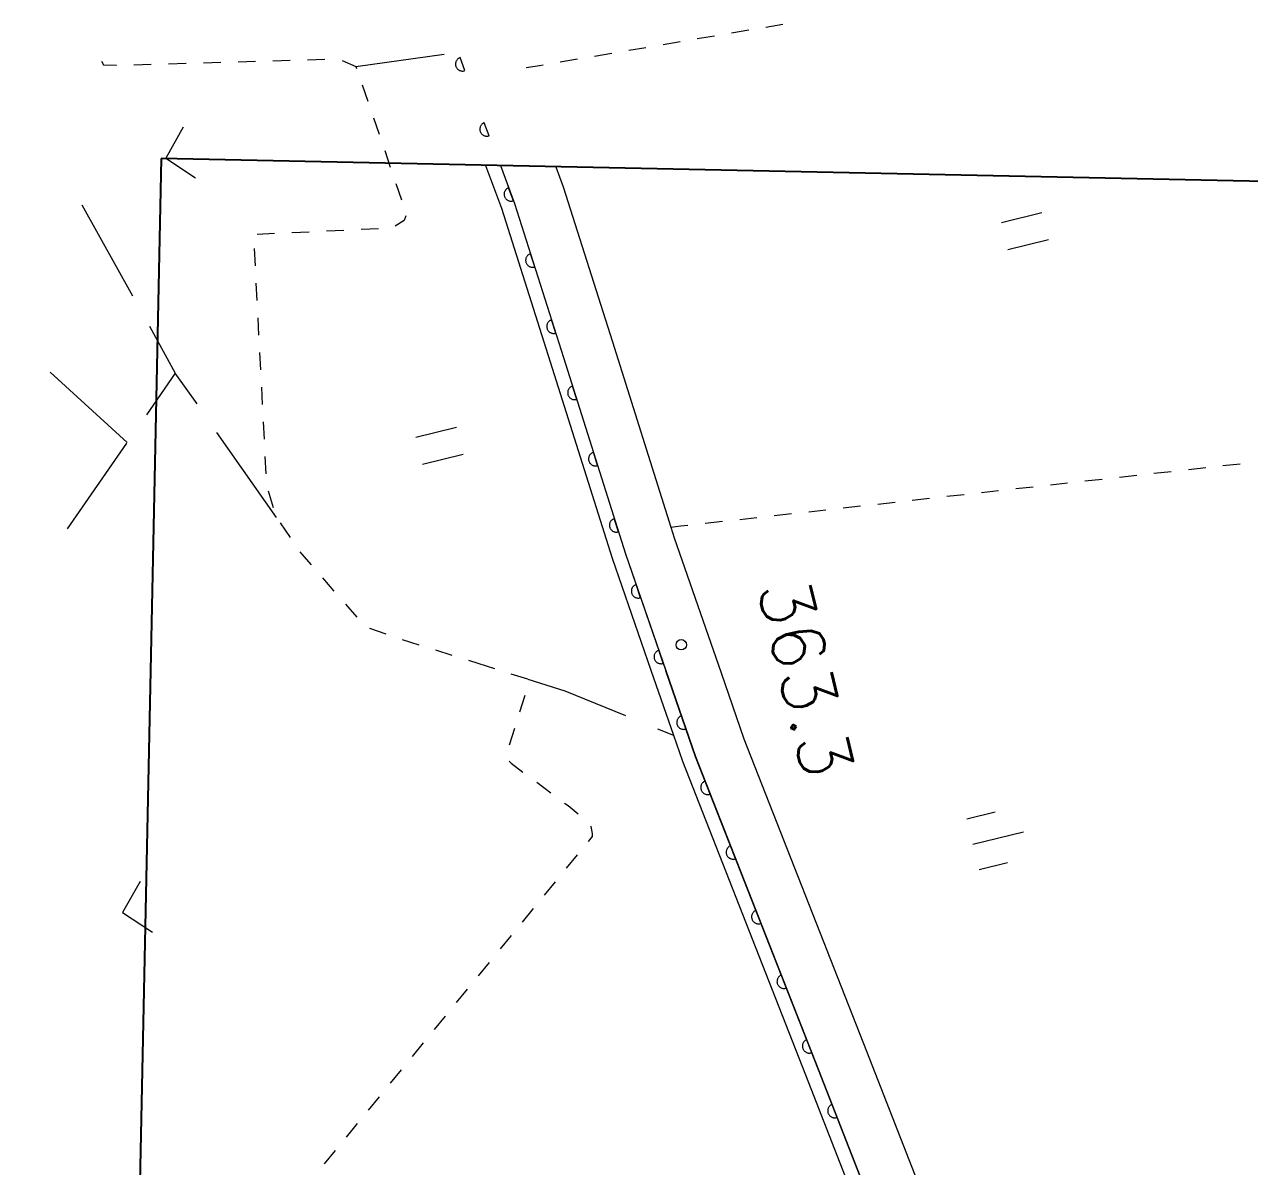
# Model space of a CAD drawing. Header units: millimetres. Extents: x 432273 to 1139245, y 170116 to 705940.
# Drawn here: x 445442 to 533610, y 608211 to 690412 of the extents above; entities that cross this region are included whole.
import ezdxf

# ---------------------------------------------------------------- set-up
doc = ezdxf.new("R2010")
doc.units = ezdxf.units.MM
doc.header["$LTSCALE"] = 100
doc.linetypes.add('56301', pattern=[0.5, 0.25, -0.25])
doc.layers.get('Defpoints').update_dxf_attribs({"color": 153})
doc.layers.add('D-BGD', color=7, linetype='Continuous', lineweight=13)
doc.styles.add('BIGFONT', font='txt', dxfattribs={"height": 0.2, "bigfont": 'BIGFONT'})

# ---------------------------------------------------------------- blocks, each defined once
blk = doc.blocks.new('21311212131313131')
at = {"layer": 'D-BGD', "linetype": 'Continuous'}
for p, q in [((2379158.4003, -1464916.2349, 362717.9804), (2378994.2101, -1463677.1923, 362702.9804)), ((2379486.7809, -1467394.3199, 362745.9804), (2379322.5906, -1466155.2774, 362731.9804)), ((2379814.6812, -1469873.2821, 362773.9804), (2379650.4909, -1468634.2396, 362759.9804)), ((2380143.0617, -1472351.3672, 362801.9804), (2379978.8715, -1471112.3247, 362787.9804)), ((2380471.4422, -1474829.4523, 362829.9804), (2380307.252, -1473590.4097, 362815.9804)), ((2380798.9456, -1477307.0571, 362857.9804), (2380634.7553, -1476068.0146, 362843.9804)), ((2361985.9463, -1481224.3981), (2361217.6641, -1478325.3684)), ((2363919.5377, -1480711.9453), (2363151.2555, -1477812.9155)), ((2381126.8459, -1479786.0194, 362886.9804), (2380963.1359, -1478546.0997, 362871.9804)), ((2406775.0007, -1482342.0293), (2405813.5722, -1478717.0832)), ((2408588.3509, -1481861.7952), (2408049.9476, -1479831.9148)), ((2381455.2264, -1482264.1044, 362914.9804), (2381291.0362, -1481025.0619, 362900.9804)), ((2404963.0079, -1482821.8663), (2404425.4817, -1480792.4661)), ((2381783.607, -1484742.1895, 362942.9804), (2381619.4167, -1483503.1469, 362928.9804)), ((2382111.9875, -1487220.2745, 362970.9804), (2381947.7972, -1485981.232, 362956.9804)), ((2382440.368, -1489698.3596, 362998.9804), (2382276.1777, -1488459.3171, 362984.9804)), ((2382768.2683, -1492177.3218, 363026.9804), (2382604.0781, -1490938.2793, 363012.9804)), ((2383095.7717, -1494654.9267, 363055.9804), (2382932.4586, -1493416.3643, 363041.9804)), ((2383424.1522, -1497133.0117, 363083.9804), (2383259.962, -1495893.9692, 363069.9804)), ((2348075.0804, -1497243.2064, 362893.9804), (2348309.5202, -1498470.5445, 362908.9804)), ((2383752.5327, -1499611.0968, 363111.9804), (2383588.3425, -1498372.0543, 363097.9804)), ((2348543.4799, -1499698.7598, 362922.9804), (2348777.9198, -1500926.0979, 362937.9804)), ((2384080.4331, -1502090.059, 363139.9804), (2383916.723, -1500850.1393, 363125.9804)), ((2349011.8794, -1502154.3131, 362951.9804), (2349246.3193, -1503381.6512, 362966.9804)), ((2398943.7245, -1505210.6102, 363164.9804), (2399390.0256, -1504053.8249, 363189.9804)), ((2349480.2789, -1504609.8665, 362980.9804), (2349714.2386, -1505838.0817, 362995.9804)), ((2349948.6785, -1507065.4198, 363009.9804), (2350182.6381, -1508293.6351, 363023.9804)), ((2350416.2008, -1509520.493, 363038.9804), (2350650.1605, -1510748.7082, 363052.9804)), ((2408138.4169, -1510801.6065, 363147.9804), (2409122.0002, -1511572.6244, 363145.9804)), ((2350884.6003, -1511976.0463, 363067.9804), (2351118.56, -1513204.2616, 363081.9804)), ((2402980.0726, -1513822.7131, 363033.9804), (2403704.9338, -1512804.7415, 363040.9804)), ((2410105.5835, -1512343.6424, 363144.9804), (2411088.6866, -1513115.5376, 363142.9804)), ((2395200.9076, -1515837.7391, 363102.9804), (2395552.1422, -1514638.0312, 363099.9804)), ((2412072.2699, -1513886.5556, 363141.9804), (2413055.373, -1514658.4507, 363139.9804)), ((2396751.8874, -1514808.0201, 363068.9804), (2397951.5121, -1515161.4892, 363065.9804)), ((2399150.2597, -1515514.4781, 363063.9804), (2400349.0072, -1515867.467, 363060.9804)), ((2414039.8334, -1515429.9489, 363137.9804), (2415022.9365, -1516201.8441, 363136.9804)), ((2394498.4385, -1518237.155, 363109.9804), (2394849.6731, -1517037.4471, 363106.9804)), ((2416006.5198, -1516972.8621, 363134.9804), (2416989.6229, -1517744.7572, 363133.9804)), ((2394301.312, -1518915.8671, 363111.9804), (2394498.4385, -1518237.155, 363109.9804)), ((2417973.2062, -1518515.7752, 363131.9804), (2418956.3093, -1519287.6704, 363130.9804)), ((2380250.0243, -1522519.1682), (2379481.742, -1519620.1385)), ((2378316.4329, -1523031.621), (2377548.1507, -1520132.5913)), ((2393601.9546, -1521315.8463, 363120.9804), (2393950.9546, -1520116.0552, 363115.9804)), ((2419940.7698, -1520059.1686, 363128.9804), (2420923.8729, -1520831.0637, 363127.9804)), ((2351726.1062, -1527917.2988, 362749.9804), (2350727.0008, -1521578.9564, 363099.9804)), ((2421907.4562, -1521602.0817, 363125.9804), (2422890.5593, -1522373.9769, 363123.9804)), ((2392903.4743, -1523716.3058, 363128.9804), (2393252.4743, -1522516.5147, 363124.9804)), ((2423874.1425, -1523144.9949, 363122.9804), (2424857.2456, -1523916.89, 363120.9804)), ((2360094.0315, -1524849.6958, 362622.9804), (2361267.3174, -1524420.3602, 362604.9804)), ((2357746.4993, -1525710.1213, 362658.9804), (2358920.2654, -1525279.9086, 362640.9804)), ((2392144.0727, -1526082.2747, 362867.9804), (2392528.1593, -1524901.6912, 363017.9804)), ((2425841.7061, -1524688.3882, 363119.9804), (2426824.8092, -1525460.2833, 363117.9804)), ((2355399.8443, -1526571.0271, 362693.9804), (2356573.6104, -1526140.8143, 362675.9804)), ((2363384.0819, -1526043.1516, 362553.9804), (2363467.4134, -1527290.3708, 362572.9804)), ((2353052.7924, -1527430.5754, 362729.9804), (2354226.0783, -1527001.2398, 362711.9804)), ((2390437.3663, -1527856.691, 362820.9804), (2391358.5332, -1527011.1668, 362825.9804)), ((2427808.3925, -1526231.3013, 363116.9804), (2428791.4956, -1527003.1965, 363114.9804)), ((2429775.0789, -1527774.2145, 363112.9804), (2430758.182, -1528546.1096, 363111.9804)), ((2363551.2251, -1528536.7128, 362591.9804), (2363635.4337, -1529784.4122, 362610.9804)), ((2388595.5126, -1529546.8624, 362809.9804), (2389516.6796, -1528701.3382, 362814.9804)), ((2351320.7898, -1531398.258, 362814.9804), (2351258.5294, -1530150.0335, 362800.9804)), ((2363718.7652, -1531031.6314, 362629.9804), (2363802.5769, -1532277.9734, 362648.9804)), ((2384702.1431, -1532668.7835, 362842.9804), (2385720.4131, -1531943.6793, 362822.9804)), ((2351446.1878, -1533895.1873, 362842.9804), (2351383.9274, -1532646.9627, 362828.9804)), ((2384315.5283, -1532943.9326, 362849.9804), (2378275.8769, -1537362.502, 363344.9804)), ((2382410.3783, -1533593.9393, 362630.9804), (2383586.1742, -1533193.3387, 362765.9804)), ((2363885.9084, -1533525.1926, 362666.9804), (2363970.5972, -1534772.0148, 362685.9804)), ((2377444.2188, -1534050.2853, 362615.9804), (2378691.2907, -1533958.8929, 362608.9804)), ((2379937.8824, -1533868.3776, 362601.9804), (2381184.4741, -1533777.8624, 362594.9804)), ((2364977.8218, -1534956.3148, 362684.9804), (2366224.4135, -1534865.7995, 362677.9804)), ((2367471.0052, -1534775.2843, 362670.9804), (2368717.5969, -1534684.7691, 362663.9804)), ((2369964.1885, -1534594.2538, 362656.9804), (2371211.2604, -1534502.8614, 362649.9804)), ((2372457.8521, -1534412.3462, 362642.9804), (2373704.4438, -1534321.831, 362635.9804)), ((2374951.0355, -1534231.3157, 362628.9804), (2376197.6272, -1534140.8005, 362621.9804)), ((2351570.7087, -1536391.6363, 362870.9804), (2351508.4483, -1535143.4118, 362856.9804)), ((2351696.1067, -1538888.5656, 362898.9804), (2351633.8463, -1537640.341, 362884.9804)), ((2376262.2073, -1538835.4908, 363509.9804), (2374065.4104, -1540443.0768, 363689.9803)), ((2351821.5047, -1541385.4948, 362926.9804), (2351758.3671, -1540136.7901, 362912.9804)), ((2351946.0256, -1543881.9439, 362955.9804), (2351883.7652, -1542633.7193, 362941.9804)), ((2362104.2758, -1547417.1006, 363667.9803), (2368583.2541, -1543639.1886, 363679.9803)), ((2379140.0923, -1543813.9669, 363679.9803), (2374193.5567, -1549451.1296, 363731.9803)), ((2379192.0755, -1543848.1246, 363679.9803), (2385436.0363, -1548002.7663, 363662.9803))]:
    blk.add_line(p, q, dxfattribs=at)
for points, elevation in [([(2426637.4853, -1491701.5231), (2425714.3115, -1492084.2332), (2425732.5273, -1492123.8461), (2425754.4181, -1492160.9108), (2425779.0236, -1492197.1816), (2425807.3043, -1492230.9041), (2425837.5057, -1492261.1179), (2425870.9019, -1492289.6606), (2425907.0962, -1492315.1749), (2425944.8142, -1492335.8232), (2425984.3698, -1492355.1973), (2426025.4491, -1492369.7054), (2426067.9691, -1492381.582), (2426110.6555, -1492388.9896), (2426154.3855, -1492392.4083), (2426197.8017, -1492392.2352), (2426240.9042, -1492388.4702), (2426283.6929, -1492381.1133), (2426325.2908, -1492369.6843), (2426367.452, -1492355.1437), (2426407.5451, -1492336.0508), (2426444.6098, -1492314.16), (2426479.5232, -1492289.9514), (2426513.2457, -1492261.6708), (2426543.9397, -1492230.5922), (2426572.4825, -1492197.1959), (2426597.5165, -1492161.8789), (2426619.5221, -1492123.7639), (2426638.4161, -1492085.0855), (2426652.5272, -1492042.6487), (2426663.9236, -1492001.006), (2426671.3312, -1491958.3196), (2426674.75, -1491914.5896), (2426675.9342, -1491870.7764), (2426671.292, -1491827.1937), (2426663.4549, -1491785.2821), (2426652.5062, -1491742.8071), (2426637.4853, -1491701.5231)], 363078.9804), ([(2422020.1758, -1493617.7051), (2421096.9188, -1494002.6498), (2421116.0117, -1494042.7429), (2421137.9025, -1494079.8076), (2421162.508, -1494116.0784), (2421190.7886, -1494149.8009), (2421222.3474, -1494179.6177), (2421254.8665, -1494207.6803), (2421291.0608, -1494233.1945), (2421328.7788, -1494253.8428), (2421368.3344, -1494273.2169), (2421409.4137, -1494287.725), (2421451.9337, -1494299.6016), (2421495.1002, -1494306.132), (2421538.8302, -1494309.5508), (2421581.7663, -1494310.2548), (2421625.349, -1494305.6126), (2421668.1377, -1494298.2557), (2421709.7355, -1494286.8268), (2421751.0196, -1494271.806), (2421791.1128, -1494252.7131), (2421828.1774, -1494230.8223), (2421863.0908, -1494206.6137), (2421897.6905, -1494178.8133), (2421927.5074, -1494147.2545), (2421956.0501, -1494113.8582), (2421981.0841, -1494078.5411), (2422002.2126, -1494039.946), (2422021.5867, -1494000.3904), (2422036.0948, -1493959.311), (2422047.4912, -1493917.6682), (2422054.0217, -1493874.5017), (2422057.4404, -1493830.7717), (2422058.6246, -1493786.9585), (2422053.9824, -1493743.3758), (2422046.1454, -1493701.4642), (2422035.1966, -1493658.9892), (2422020.1758, -1493617.7051)], 363040.9804), ([(2417405.645, -1495543.3887), (2416483.2652, -1495928.8135), (2416501.4809, -1495968.4265), (2416524.2489, -1496005.9714), (2416548.4574, -1496040.8848), (2416576.7381, -1496074.6073), (2416607.8166, -1496105.3013), (2416641.2129, -1496133.844), (2416676.53, -1496158.8781), (2416714.248, -1496179.5263), (2416753.8036, -1496198.9005), (2416795.7601, -1496213.8888), (2416837.4029, -1496225.2852), (2416880.5695, -1496231.8156), (2416924.2995, -1496235.2343), (2416967.2355, -1496235.9384), (2417011.6954, -1496231.7764), (2417053.6069, -1496223.9393), (2417095.2048, -1496212.5104), (2417136.4888, -1496197.4895), (2417176.582, -1496178.3966), (2417214.5239, -1496156.986), (2417249.4372, -1496132.7774), (2417283.1597, -1496104.4968), (2417313.8538, -1496073.4183), (2417341.5193, -1496039.5418), (2417366.5534, -1496004.2247), (2417388.559, -1495966.1097), (2417407.9331, -1495926.5541), (2417421.5641, -1495884.9946), (2417432.9605, -1495843.3518), (2417440.3681, -1495800.6654), (2417443.7868, -1495756.9354), (2417444.0939, -1495712.642), (2417439.4517, -1495669.0593), (2417431.6146, -1495627.1478), (2417420.6659, -1495584.6728), (2417405.645, -1495543.3887)], 363071.9804), ([(2412791.9914, -1497469.5525), (2411868.7344, -1497854.4971), (2411887.8273, -1497894.5902), (2411909.7181, -1497931.6549), (2411933.9267, -1497966.5683), (2411962.2073, -1498000.2908), (2411993.2859, -1498030.9848), (2412026.6822, -1498059.5276), (2412061.9992, -1498084.5616), (2412100.5944, -1498105.6901), (2412140.15, -1498125.0642), (2412181.7096, -1498138.6952), (2412222.8721, -1498150.9687), (2412266.0387, -1498157.4992), (2412309.7687, -1498160.9179), (2412353.5819, -1498162.1021), (2412397.1646, -1498157.4599), (2412439.0762, -1498149.6229), (2412481.5512, -1498138.6741), (2412522.8352, -1498123.6533), (2412562.9284, -1498104.5604), (2412599.9931, -1498082.6696), (2412635.3867, -1498057.5838), (2412669.1092, -1498029.3032), (2412699.323, -1497999.1018), (2412727.8657, -1497965.7055), (2412753.38, -1497929.5113), (2412774.0282, -1497891.7933), (2412793.4024, -1497852.2377), (2412807.0333, -1497810.6781), (2412819.3069, -1497769.5155), (2412826.3175, -1497725.4718), (2412829.7362, -1497681.7418), (2412829.5631, -1497638.3256), (2412825.7981, -1497595.2231), (2412817.961, -1497553.3115), (2412807.0123, -1497510.8365), (2412791.9914, -1497469.5525)], 363102.9804), ([(2408177.4607, -1499395.236), (2407254.2037, -1499780.1807), (2407273.2965, -1499820.2738), (2407295.1874, -1499857.3385), (2407320.2731, -1499892.7321), (2407348.5537, -1499926.4546), (2407379.6323, -1499957.1486), (2407412.1514, -1499985.2111), (2407448.3456, -1500010.7254), (2407486.0637, -1500031.3737), (2407525.6192, -1500050.7478), (2407567.1788, -1500064.3787), (2407609.2186, -1500077.1325), (2407652.3851, -1500083.6629), (2407696.1151, -1500087.0817), (2407739.5314, -1500086.9085), (2407782.6338, -1500083.1435), (2407825.4226, -1500075.7866), (2407867.0204, -1500064.3577), (2407908.3045, -1500049.3368), (2407948.3976, -1500030.244), (2407985.4623, -1500008.3531), (2408020.8559, -1499983.2674), (2408055.4556, -1499955.467), (2408085.2724, -1499923.9082), (2408113.335, -1499891.3891), (2408138.8492, -1499855.1949), (2408159.4975, -1499817.4768), (2408178.8716, -1499777.9213), (2408193.3797, -1499736.8419), (2408205.2563, -1499694.3219), (2408211.7867, -1499651.1554), (2408215.2055, -1499607.4254), (2408215.9095, -1499564.4893), (2408211.2673, -1499520.9067), (2408203.9104, -1499478.1179), (2408192.4815, -1499436.5201), (2408177.4607, -1499395.236)], 363133.9804), ([(2403562.9299, -1501320.9196), (2402640.5501, -1501706.3444), (2402658.7658, -1501745.9574), (2402681.5338, -1501783.5023), (2402705.7423, -1501818.4157), (2402734.023, -1501852.1381), (2402765.1015, -1501882.8322), (2402798.4978, -1501911.3749), (2402833.8149, -1501936.409), (2402872.4101, -1501957.5374), (2402911.0885, -1501976.4313), (2402953.5252, -1501990.5425), (2402995.168, -1502001.9389), (2403037.8544, -1502009.3465), (2403081.5844, -1502012.7652), (2403125.0006, -1502012.5921), (2403168.9803, -1502009.3073), (2403211.372, -1502000.593), (2403252.4897, -1501990.0412), (2403294.6509, -1501975.5006), (2403333.8669, -1501955.9275), (2403371.8087, -1501934.5169), (2403407.2023, -1501909.4312), (2403440.9248, -1501881.1505), (2403471.6188, -1501850.072), (2403499.2844, -1501816.1955), (2403524.3185, -1501780.8784), (2403545.8439, -1501743.6406), (2403565.218, -1501704.085), (2403578.8489, -1501662.5255), (2403590.7256, -1501620.0055), (2403598.1332, -1501577.3191), (2403601.5519, -1501533.5891), (2403601.3788, -1501490.1729), (2403596.7366, -1501446.5902), (2403589.3797, -1501403.8015), (2403577.9507, -1501362.2037), (2403562.9299, -1501320.9196)], 363164.9804), ([(2398917.0002, -1503164.432), (2397979.0361, -1503511.6844), (2397995.8944, -1503551.6943), (2398016.8249, -1503590.5134), (2398039.1959, -1503626.7009), (2398066.1192, -1503660.8204), (2398096.2373, -1503693.2687), (2398128.2763, -1503722.2084), (2398162.633, -1503748.9968), (2398200.2678, -1503771.8796), (2398238.8629, -1503793.008), (2398279.4621, -1503808.3933), (2398321.0217, -1503822.0242), (2398363.2279, -1503830.309), (2398406.8747, -1503835.9622), (2398450.2077, -1503838.0236), (2398494.5843, -1503836.0962), (2398536.8928, -1503829.6164), (2398579.2846, -1503820.9022), (2398620.9656, -1503807.2387), (2398662.3329, -1503789.9834), (2398699.7946, -1503769.4499), (2398736.4623, -1503746.2017), (2398771.4589, -1503719.7587), (2398802.5499, -1503690.0374), (2398832.847, -1503657.6015), (2398859.6354, -1503623.2449), (2398882.038, -1503586.4872), (2398902.2893, -1503547.4118), (2398919.0319, -1503506.4157), (2398932.1826, -1503465.7333), (2398940.9476, -1503422.6499), (2398946.6008, -1503379.0032), (2398948.6622, -1503335.6701), (2398945.3774, -1503291.6905), (2398939.7748, -1503249.8621), (2398930.1834, -1503206.9902), (2398917.0002, -1503164.432)], 363203.9804), ([(2394226.8659, -1504897.1023), (2393288.5049, -1505242.9974), (2393306.2404, -1505283.4875), (2393326.2937, -1505321.8263), (2393349.5419, -1505358.4941), (2393375.9849, -1505393.4907), (2393405.7062, -1505424.5817), (2393438.1421, -1505454.8787), (2393472.9789, -1505480.7899), (2393509.7366, -1505503.1925), (2393548.3318, -1505524.321), (2393589.8081, -1505540.1864), (2393630.4905, -1505553.3372), (2393673.0937, -1505562.9793), (2393717.2206, -1505567.7554), (2393760.5537, -1505569.8168), (2393804.0531, -1505567.4091), (2393846.3617, -1505560.9294), (2393888.7534, -1505552.2151), (2393931.3116, -1505539.0319), (2393971.3216, -1505522.1735), (2394010.1406, -1505501.2431), (2394045.451, -1505478.3919), (2394080.9278, -1505451.0716), (2394112.8959, -1505421.8306), (2394142.3158, -1505388.9145), (2394169.1042, -1505354.5578), (2394191.5068, -1505317.8002), (2394212.6352, -1505279.205), (2394228.0205, -1505238.6058), (2394241.6515, -1505197.0462), (2394250.4164, -1505153.9629), (2394255.5895, -1505111.1933), (2394258.131, -1505066.9831), (2394255.7234, -1505023.4836), (2394249.2437, -1504981.1751), (2394240.5294, -1504938.7833), (2394226.8659, -1504897.1023)], 363248.9804), ([(2389536.3348, -1506628.4152), (2388598.8509, -1506974.7905), (2388615.229, -1507015.6776), (2388636.6397, -1507053.6195), (2388659.0107, -1507089.807), (2388685.4538, -1507124.8036), (2388716.0521, -1507156.3748), (2388747.6109, -1507186.1917), (2388781.9676, -1507212.9801), (2388819.6024, -1507235.8628), (2388858.1976, -1507256.9913), (2388898.7967, -1507272.3766), (2388940.3563, -1507286.0075), (2388982.5625, -1507294.2923), (2389026.2093, -1507299.9455), (2389069.5423, -1507302.0069), (2389113.9189, -1507300.0794), (2389156.2275, -1507293.5997), (2389199.0994, -1507284.0083), (2389240.7805, -1507270.3448), (2389281.6676, -1507253.9666), (2389319.1292, -1507233.4332), (2389355.7969, -1507210.185), (2389390.7936, -1507183.7419), (2389422.3647, -1507153.1436), (2389452.1816, -1507121.5848), (2389478.97, -1507087.2281), (2389501.8528, -1507049.5933), (2389521.6239, -1507011.3951), (2389538.3665, -1506970.399), (2389551.9974, -1506928.8394), (2389560.2822, -1506886.6332), (2389565.9354, -1506842.9864), (2389567.9968, -1506799.6534), (2389564.712, -1506755.6738), (2389559.5896, -1506712.9682), (2389549.9982, -1506670.0963), (2389536.3348, -1506628.4152)], 363293.9804), ([(2384831.263, -1508317.567), (2383883.1249, -1508637.5891), (2383899.5031, -1508678.4762), (2383919.0762, -1508717.6922), (2383940.967, -1508754.7569), (2383967.4101, -1508789.7535), (2383996.1709, -1508822.5988), (2384027.2495, -1508853.2928), (2384061.1259, -1508880.9584), (2384097.4034, -1508904.2381), (2384135.5184, -1508926.2437), (2384176.5145, -1508942.9864), (2384216.2366, -1508957.8915), (2384258.8397, -1508967.5336), (2384302.8835, -1508974.5442), (2384345.7363, -1508977.4827), (2384389.6327, -1508976.4324), (2384432.3382, -1508971.31), (2384475.6072, -1508963.076), (2384517.6852, -1508950.7699), (2384558.0921, -1508935.2689), (2384597.3081, -1508915.6958), (2384634.3728, -1508893.805), (2384670.2466, -1508867.8421), (2384702.2147, -1508838.6011), (2384732.9087, -1508807.5225), (2384760.5743, -1508773.646), (2384783.854, -1508737.3686), (2384805.8597, -1508699.2536), (2384823.4794, -1508658.7376), (2384837.9876, -1508617.6582), (2384847.6297, -1508575.0551), (2384854.1601, -1508531.8885), (2384857.0986, -1508489.0357), (2384856.0483, -1508445.1392), (2384850.926, -1508402.4337), (2384843.5691, -1508359.645), (2384831.263, -1508317.567)], 363297.9804), ([(2380094.5616, -1509918.7211), (2379147.3007, -1510239.2234), (2379163.6789, -1510280.1105), (2379182.3748, -1510318.8463), (2379204.2657, -1510355.911), (2379230.2285, -1510391.7848), (2379259.4696, -1510423.753), (2379290.5481, -1510454.447), (2379324.4246, -1510482.1125), (2379360.7021, -1510505.3923), (2379398.817, -1510527.3979), (2379439.8132, -1510544.1405), (2379480.4124, -1510559.5258), (2379523.0155, -1510569.1679), (2379566.1821, -1510575.6983), (2379609.9121, -1510579.1171), (2379653.8085, -1510578.0668), (2379696.5141, -1510572.9444), (2379738.9058, -1510564.2301), (2379781.861, -1510552.4042), (2379822.2679, -1510536.9032), (2379861.4839, -1510517.3301), (2379897.6714, -1510494.9591), (2379933.5452, -1510468.9962), (2379966.3905, -1510440.2354), (2379996.2074, -1510408.6767), (2380024.7501, -1510375.2804), (2380048.0299, -1510339.0029), (2380070.0355, -1510300.8879), (2380086.7781, -1510259.8918), (2380100.806, -1510219.6896), (2380111.3253, -1510177.5666), (2380118.3359, -1510133.5228), (2380121.2744, -1510090.67), (2380120.2241, -1510046.7736), (2380115.1018, -1510004.0681), (2380106.8677, -1509960.7991), (2380094.5616, -1509918.7211)], 363247.9804), ([(2375358.7374, -1511520.3555), (2374411.4765, -1511840.8578), (2374426.9776, -1511881.2647), (2374446.5506, -1511920.4807), (2374468.4415, -1511957.5454), (2374494.4044, -1511993.4192), (2374523.6454, -1512025.3873), (2374554.7239, -1512056.0813), (2374588.6004, -1512083.7469), (2374624.8779, -1512107.0266), (2374662.9929, -1512129.0322), (2374703.5088, -1512146.652), (2374743.711, -1512160.68), (2374786.3142, -1512170.3221), (2374830.3579, -1512177.3327), (2374873.2108, -1512180.2712), (2374917.1072, -1512179.2209), (2374959.8127, -1512174.0985), (2375002.6014, -1512166.7417), (2375044.6795, -1512154.4355), (2375085.5666, -1512138.0574), (2375124.7826, -1512118.4843), (2375161.8472, -1512096.5935), (2375197.721, -1512070.6306), (2375229.6892, -1512041.3896), (2375260.3832, -1512010.311), (2375288.0488, -1511976.4345), (2375311.3285, -1511940.1571), (2375333.3341, -1511902.0421), (2375350.4737, -1511862.4033), (2375364.9818, -1511821.3239), (2375374.6239, -1511778.7207), (2375381.1544, -1511735.5542), (2375384.5731, -1511691.8242), (2375383.5228, -1511647.9277), (2375378.4004, -1511605.2222), (2375371.0435, -1511562.4335), (2375358.7374, -1511520.3555)], 363196.9804), ([(2370623.624, -1513126.9391), (2369677.157, -1513450.1561), (2369693.5352, -1513491.0432), (2369713.5885, -1513529.382), (2369735.4793, -1513566.4467), (2369760.565, -1513601.8403), (2369789.806, -1513633.8084), (2369821.7618, -1513664.9827), (2369855.6383, -1513692.6482), (2369891.9157, -1513715.928), (2369930.0307, -1513737.9336), (2369970.1497, -1513754.196), (2370011.2291, -1513768.7041), (2370053.8322, -1513778.3462), (2370096.9988, -1513784.8766), (2370140.7288, -1513788.2954), (2370184.6252, -1513787.2451), (2370227.3307, -1513782.1227), (2370269.7225, -1513773.4085), (2370311.8005, -1513761.1023), (2370353.5648, -1513745.2044), (2370391.4234, -1513726.0282), (2370428.4881, -1513704.1374), (2370464.3619, -1513678.1745), (2370496.3301, -1513648.9335), (2370527.0241, -1513617.855), (2370554.6896, -1513583.9785), (2370578.4496, -1513546.8239), (2370599.975, -1513509.586), (2370616.7176, -1513468.5899), (2370631.2257, -1513427.5105), (2370640.8678, -1513384.9073), (2370647.3982, -1513341.7408), (2370650.817, -1513298.0108), (2370649.7667, -1513254.1144), (2370644.6443, -1513211.4088), (2370635.9301, -1513169.0171), (2370623.624, -1513126.9391)], 363153.9804), ([(2365891.7695, -1514742.147), (2364945.3026, -1515065.364), (2364961.6807, -1515106.2511), (2364981.734, -1515144.5899), (2365003.6248, -1515181.6546), (2365028.7106, -1515217.0482), (2365057.9516, -1515249.0163), (2365089.9073, -1515280.1906), (2365122.9066, -1515307.3759), (2365160.0612, -1515331.1359), (2365198.1762, -1515353.1415), (2365238.2952, -1515369.4039), (2365279.3746, -1515383.912), (2365321.9777, -1515393.5541), (2365365.1443, -1515400.0845), (2365408.8743, -1515403.5033), (2365452.7707, -1515402.453), (2365495.4763, -1515397.3306), (2365537.868, -1515388.6164), (2365579.946, -1515376.3103), (2365621.7103, -1515360.4123), (2365659.5689, -1515341.2362), (2365697.1138, -1515318.4682), (2365732.5074, -1515293.3824), (2365764.4756, -1515264.1414), (2365795.6498, -1515232.1857), (2365822.8352, -1515199.1864), (2365846.5951, -1515162.0318), (2365868.6007, -1515123.9168), (2365884.8631, -1515083.7978), (2365899.3713, -1515042.7184), (2365909.0134, -1515000.1153), (2365915.5438, -1514956.9487), (2365918.9625, -1514913.2187), (2365917.9122, -1514869.3223), (2365912.7898, -1514826.6167), (2365904.0756, -1514784.225), (2365891.7695, -1514742.147)], 363118.9804), ([(2361163.571, -1516367.3365), (2360234.193, -1516736.3899), (2360253.2858, -1516776.483), (2360273.8193, -1516813.9447), (2360298.4248, -1516850.2155), (2360325.3481, -1516884.3349), (2360356.4267, -1516915.0289), (2360389.3428, -1516944.4488), (2360424.1797, -1516970.3601), (2360461.4175, -1516991.8855), (2360500.9731, -1517011.2596), (2360542.9296, -1517026.2479), (2360584.0922, -1517038.5215), (2360626.7786, -1517045.9291), (2360670.9055, -1517050.7052), (2360713.8416, -1517051.4092), (2360757.8212, -1517048.1244), (2360800.1298, -1517041.6446), (2360842.6048, -1517030.6959), (2360883.4086, -1517016.5522), (2360924.379, -1516997.9395), (2360961.8406, -1516977.4061), (2360998.1114, -1516952.8005), (2361031.3537, -1516925.3971), (2361062.9249, -1516894.7987), (2361091.4676, -1516861.4024), (2361117.3788, -1516826.5655), (2361138.9042, -1516789.3277), (2361159.1555, -1516750.2523), (2361174.1438, -1516708.2958), (2361186.4174, -1516667.1332), (2361193.825, -1516624.4468), (2361198.6011, -1516580.3198), (2361199.3051, -1516537.3838), (2361196.0203, -1516493.4041), (2361188.6634, -1516450.6154), (2361178.5918, -1516408.6206), (2361163.571, -1516367.3365)], 363091.9804), ([(2356517.955, -1518214.4408), (2355588.5769, -1518583.4941), (2355606.3125, -1518623.9843), (2355627.7231, -1518661.9261), (2355651.4515, -1518697.7167), (2355679.7321, -1518731.4392), (2355709.4533, -1518762.5302), (2355742.8496, -1518791.0729), (2355777.6865, -1518816.9841), (2355815.8015, -1518838.9897), (2355854.8769, -1518859.241), (2355895.9562, -1518873.7491), (2355937.996, -1518886.5029), (2355980.6824, -1518893.9105), (2356023.9322, -1518898.2064), (2356067.7454, -1518899.3906), (2356111.725, -1518896.1058), (2356153.6366, -1518888.2687), (2356195.6314, -1518878.1971), (2356237.7926, -1518863.6565), (2356277.4056, -1518845.4408), (2356315.3475, -1518824.0301), (2356351.138, -1518800.3018), (2356385.7377, -1518772.5013), (2356415.9515, -1518742.2999), (2356445.3714, -1518709.3838), (2356471.2826, -1518674.5469), (2356492.4111, -1518635.9518), (2356512.6623, -1518596.8764), (2356527.1704, -1518555.797), (2356539.9242, -1518513.7573), (2356547.3318, -1518471.0709), (2356551.6277, -1518427.8211), (2356552.8119, -1518384.0079), (2356549.5271, -1518340.0282), (2356542.5672, -1518298.5968), (2356531.6184, -1518256.1218), (2356517.955, -1518214.4408)], 363102.9804), ([(2351870.5846, -1520060.5847), (2350941.6868, -1520428.7609), (2350959.4223, -1520469.251), (2350980.833, -1520507.1928), (2351005.0415, -1520542.1062), (2351031.9648, -1520576.2257), (2351062.5632, -1520607.7969), (2351095.9595, -1520636.3396), (2351130.7963, -1520662.2508), (2351168.0342, -1520683.7763), (2351207.1095, -1520704.0275), (2351249.0661, -1520719.0158), (2351290.2287, -1520731.2894), (2351332.9151, -1520738.697), (2351377.042, -1520743.4731), (2351419.9781, -1520744.1771), (2351463.9577, -1520740.8923), (2351506.7464, -1520733.5354), (2351548.7412, -1520723.4638), (2351590.4223, -1520709.8004), (2351630.5154, -1520690.7075), (2351667.9771, -1520670.174), (2351704.2479, -1520645.5685), (2351738.3673, -1520618.6452), (2351769.0613, -1520587.5666), (2351798.4812, -1520554.6505), (2351824.3925, -1520519.8137), (2351845.9179, -1520482.5758), (2351865.292, -1520443.0203), (2351879.8001, -1520401.9409), (2351892.5539, -1520359.9011), (2351900.8386, -1520317.6949), (2351904.7376, -1520273.0878), (2351906.3188, -1520230.6319), (2351902.1568, -1520186.1721), (2351895.6771, -1520143.8635), (2351885.6055, -1520101.8688), (2351870.5846, -1520060.5847)], 363092.9804)]:
    blk.add_lwpolyline(points, close=True, dxfattribs=dict(at, elevation=elevation))
at = {"layer": 'D-BGD', "linetype": 'Continuous', "extrusion": (-0.991006, -0.131362, 0.025508), "elevation": -2156056.8404}
blk.add_lwpolyline([(1804829.6482, 418443.1421), (1804107.6473, 418293.0933), (1803595.4189, 418287.0913)], dxfattribs=at)
at = {"layer": 'D-BGD', "linetype": 'Continuous', "extrusion": (-0.493036, 0.171551, 0.852928), "elevation": -1131231.8261}
blk.add_lwpolyline([(643255.056, 2543842.359), (640465.0893, 2543689.1107), (635763.0844, 2543871.093)], dxfattribs=at)
at = {"layer": 'D-BGD', "linetype": 'Continuous', "extrusion": (0.624198, -0.449223, 0.639199), "elevation": 2412029.6317}
blk.add_lwpolyline([(177456.1574, -1532710.8048), (177771.3323, -1532708.2042), (178704.266, -1532770.6195)], dxfattribs=at)
at = {"layer": 'D-BGD', "linetype": 'Continuous', "extrusion": (0.982318, 0.187159, 0.004854), "elevation": 2028098.9514}
blk.add_lwpolyline([(-1927751.9853, 353256.767), (-1928024.068, 353259.7671), (-1929002.2852, 353266.7672)], dxfattribs=at)
at = {"layer": 'D-BGD', "linetype": 'Continuous', "extrusion": (0.151129, -0.114275, 0.981887), "elevation": 892609.1096}
blk.add_lwpolyline([(239332.7134, -2709748.5067), (239519.2534, -2709780.174), (240579.0732, -2709748.5067)], dxfattribs=at)
at = {"layer": 'D-BGD', "linetype": 'Continuous', "extrusion": (0.609367, 0.597568, 0.521138), "elevation": 717719.88}
blk.add_lwpolyline([(-2742250.8658, -13536.5503), (-2742570.1241, -13850.5616), (-2743320.238, -13567.0141)], dxfattribs=at)
at = {"layer": 'D-BGD', "linetype": 'Continuous', "extrusion": (0.001546, 0.031191, 0.999512), "elevation": 318552.248}
blk.add_lwpolyline([(-2424122.3833, 1421281.4153), (-2424485.4712, 1420256.7246), (-2424635.4061, 1420192.6815)], dxfattribs=at)
at = {"layer": 'D-BGD', "linetype": 'Continuous', "extrusion": (0.105288, -0.12156, 0.986984), "elevation": 795509.4106}
blk.add_lwpolyline([(801614.7981, -2626280.774), (801806.2295, -2626299.4287), (802863.8978, -2626268.3376)], dxfattribs=at)
at = {"layer": 'D-BGD', "linetype": 'Continuous'}
for points in [[(2356368.6078, -1540236.8862), (2358629.5762, -1541448.4037), (2359993.0736, -1539276.3349)], [(2410713.7669, -1542216.1184), (2412974.7354, -1543427.636), (2414338.2327, -1541255.5671)]]:
    blk.add_lwpolyline(points, dxfattribs=at)
at = {"layer": 'D-BGD', "linetype": 'Continuous', "extrusion": (-4.06161e-05, -0.003028, 0.999995), "elevation": 368256.9778}
blk.add_lwpolyline([(2370758.1355, -1541271.5874), (2374080.1802, -1539334.9032), (2377124.1119, -1541356.9663)], dxfattribs=at)
at = {"layer": 'D-BGD', "linetype": 'Continuous', "extrusion": (0.061309, 0.009486, 0.998074), "elevation": 491813.1349}
blk.add_lwpolyline([(-1887630.195, -2061116.6506), (-1887535.9966, -2061393.6138), (-1886623.6607, -2061551.8638), (-1886591.8908, -2061554.8039)], dxfattribs=at)
at = {"layer": 'D-BGD', "linetype": 'Continuous'}
for points in [[(2394828.4508, -1500724.4208, 363219.9804), (2399534.2457, -1498979.8031, 363179.9804), (2421822.2592, -1489691.3698, 363029.9804), (2441017.2339, -1481742.1938, 363349.9804), (2454646.2196, -1475442.9458, 363239.9804), (2458188.917, -1474406.8504, 363249.9804), (2462600.3218, -1473116.6932, 363259.9804), (2464708.2592, -1472993.8138, 363129.9804), (2466728.2889, -1472948.2147, 363009.9804), (2468243.4093, -1473241.83, 362929.9804), (2470934.5026, -1473803.0041, 362999.9804), (2480834.0709, -1475836.483, 363259.9804), (2487108.2091, -1477162.1093, 363179.9804), (2499118.728, -1479712.7798, 363039.9804)], [(2358657.0594, -1517363.7096, 363096.7007), (2361364.8116, -1516287.1167, 363089.9804), (2372370.591, -1512530.5617, 363169.9804), (2386402.6318, -1507785.806, 363319.9804), (2394747.3538, -1504704.3607, 363239.9804), (2400891.3045, -1502435.9989, 363179.9804), (2423248.018, -1493105.3719, 363029.9804), (2442502.0888, -1485131.5454, 363349.9804), (2455948.9842, -1478915.0205, 363239.9804), (2461634.8299, -1477171.1011, 363129.9804), (2463352.0135, -1476845.7089, 363129.9804), (2464995.1213, -1476947.1805, 363129.9804), (2466358.8186, -1477100.8993, 363009.9804), (2467636.2726, -1477287.208, 362929.9804), (2476121.1782, -1479093.4662, 363089.9804), (2479267.1146, -1479698.4315, 363169.9804), (2498183.3294, -1483920.4665, 363119.9804)], [(2394747.3538, -1504704.3607, 363239.9804), (2400891.3045, -1502435.9989, 363179.9804), (2423248.018, -1493105.3719, 363029.9804), (2442502.0888, -1485131.5454, 363349.9804), (2455948.9842, -1478915.0205, 363239.9804), (2461634.8299, -1477171.1011, 363129.9804), (2463352.0135, -1476845.7089, 363129.9804), (2464995.1213, -1476947.1805, 363129.9804), (2466358.8186, -1477100.8993, 363009.9804), (2467636.2726, -1477287.208, 362929.9804), (2476121.1782, -1479093.4662, 363089.9804), (2479267.1146, -1479698.4315, 363169.9804), (2498183.3294, -1483920.4665, 363119.9804)], [(2458411.977, -1535828.8239, 363579.9803), (2462484.636, -1526931.575, 363479.9804), (2463798.6305, -1524093.9849, 363559.9803), (2465045.2739, -1521983.35, 363519.9804), (2466808.2862, -1519345.9675, 363379.9804), (2469156.9413, -1515763.7451, 363449.9804), (2471644.3451, -1512781.8966, 363469.9804), (2477940.905, -1505694.9139, 363179.9804), (2483418.1924, -1499937.8907, 363399.9804), (2490929.1405, -1493048.2937, 362909.9804), (2499031.3656, -1485182.74, 363309.9804), (2498352.6114, -1483340.5152, 363039.9804), (2480072.7562, -1479455.4468, 363259.9804), (2467618.7294, -1477277.6042, 362929.9804), (2466358.8186, -1477100.8993, 363009.9804), (2464995.1213, -1476947.1805, 363129.9804), (2463352.0135, -1476845.7089, 363129.9804), (2461634.8299, -1477171.1011, 363129.9804), (2455948.9842, -1478915.0205, 363239.9804), (2442502.0888, -1485131.5454, 363349.9804), (2423248.018, -1493105.3719, 363029.9804), (2400896.1065, -1502427.2273, 363179.9804), (2394752.1558, -1504695.5891, 363239.9804)], [(2394729.7532, -1505777.7619, 363239.9804), (2399390.0256, -1504053.8249, 363189.9804), (2401250.6259, -1503362.3294, 363179.9804), (2423629.6845, -1494032.5345, 363029.9804), (2442910.9024, -1486050.7686, 363349.9804), (2456303.5036, -1479850.1226, 363239.9804), (2461875.9589, -1478146.7325, 363129.9804), (2463417.5186, -1477850.6014, 363129.9804), (2464909.012, -1477937.4759, 363129.9804), (2466236.7905, -1478094.3323, 363009.9804), (2467465.5845, -1478265.403, 362929.9804), (2475928.1449, -1480070.829, 363089.9804), (2479060.5078, -1480679.7641, 363169.9804), (2497967.9509, -1484896.9971, 363119.9804)], [(2358657.0594, -1513376.5249, 363093.3869), (2360089.1941, -1512807.1026, 363089.9804), (2371176.4148, -1509026.7292, 363169.9804), (2384410.7535, -1504552.1055, 363309.9804), (2385167.735, -1504293.8827, 363319.9804), (2394828.4508, -1500724.4208, 363219.9804)], [(2358657.0594, -1517357.8884, 363096.5101), (2361369.6135, -1516278.3451, 363089.9804), (2372370.591, -1512530.5617, 363169.9804), (2386402.6318, -1507785.806, 363319.9804), (2394752.1558, -1504695.5891, 363239.9804)], [(2358657.0594, -1517363.7096, 363096.7007), (2361364.8116, -1516287.1167, 363089.9804), (2372370.591, -1512530.5617, 363169.9804), (2386402.6318, -1507785.806, 363319.9804), (2394747.3538, -1504704.3607, 363239.9804)], [(2358657.0594, -1518438.9376, 363097.3683), (2361719.331, -1517222.2188, 363089.9804), (2372693.1613, -1513482.3748, 363169.9804), (2386738.7757, -1508733.6494, 363319.9804), (2394729.7532, -1505777.7619, 363239.9804)], [(2406031.4848, -1509900.1417, 363187.9804), (2406074.7279, -1509856.5524, 363199.9804), (2406575.285, -1509754.3633, 363169.9804), (2406803.5388, -1509753.9137, 363149.9804), (2407155.3138, -1510029.7113, 363148.9804)]]:
    blk.add_polyline3d(points, dxfattribs=at)
blk.add_circle((2392863.117, -1503627.2576, 363249.9804), 375, dxfattribs=at)
at = {"layer": 'Defpoints'}
blk.add_lwpolyline([(2358657.0594, -1541785.2211), (2831012.6992, -1541785.2211), (2831012.6992, -987785.2211), (2358657.0594, -987785.2211)], close=True, dxfattribs=at)
at = {"layer": 'D-BGD', "linetype": 'Continuous', "style": 'BIGFONT', "oblique": 360}
blk.add_text('363.3', height=3749.9998, rotation=14.862356431, dxfattribs=at).set_placement((2388570.9652, -1498266.7325))

msp = doc.modelspace()

# ---------------------------------------------------------------- block references
at = {"layer": 'D-BGD', "linetype": '56301', "rotation": 268.807065034117}
msp.add_blockref('21311212131313131', (2045832.1, 3006806.9, 354000), dxfattribs=at)

doc.saveas('drawing.dxf')
